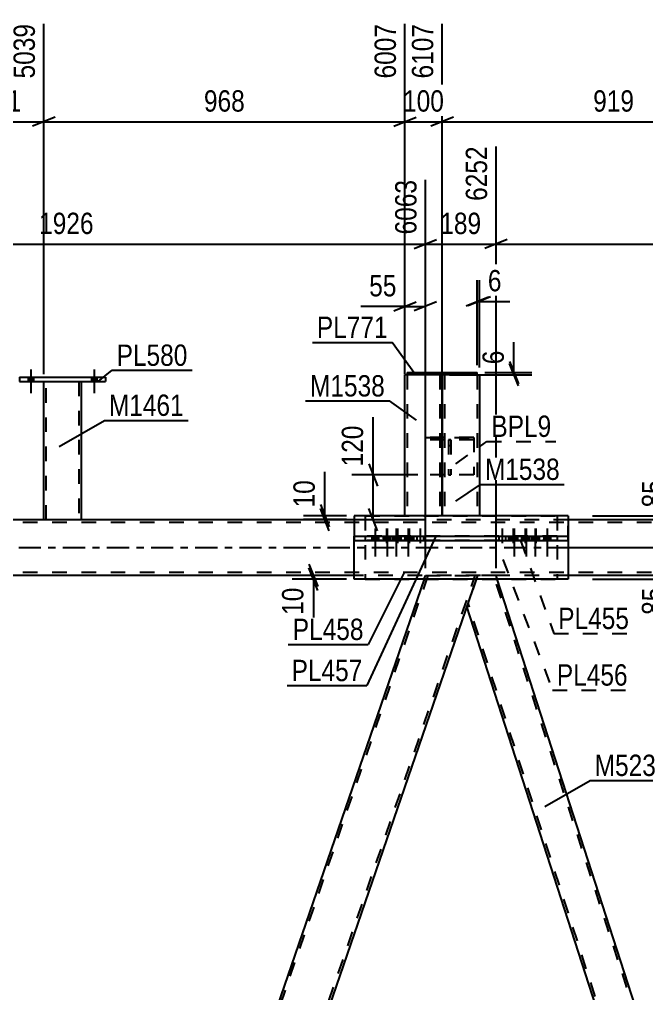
# Model space of a CAD drawing. Header units: millimetres. Extents: x 0 to 1189, y 0 to 841.
# Drawn here: x 403.6 to 487.7, y 550.2 to 680.8 of the extents above; entities that cross this region are included whole.
import ezdxf

# ---------------------------------------------------------------- set-up
doc = ezdxf.new("R2010")
doc.units = ezdxf.units.MM
doc.linetypes.add('DXK_LINE_DOT2', pattern=[3.9198, 1.9599, -1.9599])
doc.linetypes.add('DXK_LINE_DOT3', pattern=[5.9187, 2.979, -0.9799, 0.9799, -0.9799])
doc.styles.add('Arial Narrow', font='ARIALN.TTF', dxfattribs={"height": 0.2})

# ---------------------------------------------------------------- blocks, each defined once
blk = doc.blocks.new('Part-570348649-6272 - 6197')
at = {"color": 7, "linetype": 'DXK_LINE_DOT2'}
for p, q in [((475.7, 611.54), (449.97, 611.54)), ((449.97, 611.54), (449.97, 610.94)), ((456.45, 611.54), (456.45, 610.94)), ((469.21, 610.94), (469.21, 611.54)), ((475.7, 611.54), (475.7, 610.94)), ((475.7, 610.94), (449.97, 610.94))]:
    blk.add_line(p, q, dxfattribs=at)
blk = doc.blocks.new('Part-570348649-6243 - 6197')
at = {"color": 2, "linetype": 'Continuous'}
for p, q in [((477.19, 614.26), (448.47, 614.26)), ((448.47, 614.26), (448.47, 611.54)), ((477.19, 614.26), (477.19, 611.54)), ((448.47, 605.76), (448.47, 610.94)), ((477.19, 610.94), (477.19, 605.76)), ((477.19, 605.76), (448.47, 605.76))]:
    blk.add_line(p, q, dxfattribs=at)
at = {"color": 7, "linetype": 'DXK_LINE_DOT2'}
for p, q in [((448.47, 614.26), (448.47, 610.94)), ((477.19, 610.94), (477.19, 614.26)), ((448.47, 610.94), (448.47, 611.54)), ((477.19, 610.94), (477.19, 611.54))]:
    blk.add_line(p, q, dxfattribs=at)
blk = doc.blocks.new('Part-570348649-6969 - 6197')
at = {"color": 7, "linetype": 'DXK_LINE_DOT2'}
for p, q in [((464.53, 624.75), (458.03, 624.75)), ((458.03, 619.75), (458.03, 624.75)), ((458.03, 624.75), (464.53, 624.75)), ((464.53, 624.75), (464.53, 619.75)), ((464.53, 624.45), (458.03, 624.45)), ((464.53, 624.45), (458.03, 624.45)), ((464.53, 619.75), (458.03, 619.75))]:
    blk.add_line(p, q, dxfattribs=at)
blk = doc.blocks.new('Part-570348649-6317 - 6197')
at = {"color": 7, "linetype": 'DXK_LINE_DOT2'}
for p, q in [((1068.48, 613.34), (154.91, 613.34)), ((477.19, 613.74), (448.47, 613.74)), ((1068.48, 606.64), (154.91, 606.64)), ((477.19, 606.24), (448.47, 606.24))]:
    blk.add_line(p, q, dxfattribs=at)
at = {"color": 2, "linetype": 'Continuous'}
for p, q in [((448.47, 613.74), (371.43, 613.74)), ((554.23, 613.74), (477.19, 613.74)), ((448.47, 606.24), (371.43, 606.24)), ((554.23, 606.24), (477.19, 606.24))]:
    blk.add_line(p, q, dxfattribs=at)
at = {"color": 7, "linetype": 'DXK_LINE_DOT3'}
blk.add_line((154.91, 609.99), (1068.48, 609.99), dxfattribs=at)
blk = doc.blocks.new('Part-570348649-6458 - 6197')
at = {"color": 2, "linetype": 'Continuous'}
for p, q in [((455.58, 633.47), (455.58, 633.17)), ((455.58, 633.47), (464.98, 633.47)), ((460.38, 633.17), (460.19, 633.17)), ((464.98, 633.17), (464.98, 633.47))]:
    blk.add_line(p, q, dxfattribs=at)
at = {"color": 7, "linetype": 'DXK_LINE_DOT2'}
for p, q in [((460.19, 633.17), (455.58, 633.17)), ((464.98, 633.17), (455.58, 633.17)), ((455.58, 633.47), (464.98, 633.47)), ((464.98, 633.17), (460.38, 633.17))]:
    blk.add_line(p, q, dxfattribs=at)
blk = doc.blocks.new('Part-570348649-6274 - 6197')
at = {"color": 7, "linetype": 'DXK_LINE_DOT2'}
for p, q in [((461.13, 624.45), (461.43, 624.45)), ((461.13, 624.45), (461.13, 619.75)), ((461.43, 624.45), (461.13, 624.45)), ((461.13, 623.7), (461.43, 623.7)), ((461.43, 624.45), (461.43, 619.75)), ((461.13, 619.75), (461.43, 619.75))]:
    blk.add_line(p, q, dxfattribs=at)
blk = doc.blocks.new('Part-570348649-6357 - 6197')
at = {"color": 7, "linetype": 'DXK_LINE_DOT2'}
for p, q in [((465.02, 606.24), (463.6, 602.09)), ((467.51, 606.24), (465.02, 606.24)), ((513.98, 461.47), (467.19, 606.24)), ((467.67, 605.76), (467.51, 606.24)), ((510.95, 456.53), (463.76, 602.56))]:
    blk.add_line(p, q, dxfattribs=at)
at = {"color": 2, "linetype": 'Continuous'}
for p, q in [((514.14, 461.94), (467.67, 605.76)), ((510.47, 457.03), (463.6, 602.09))]:
    blk.add_line(p, q, dxfattribs=at)
blk = doc.blocks.new('Part-570348649-6362 - 6197')
at = {"color": 7, "linetype": 'DXK_LINE_DOT2'}
for p, q in [((458.36, 606.24), (406.83, 456.52)), ((413.18, 456.52), (464.71, 606.24)), ((457.88, 605.76), (458.04, 606.24)), ((458.04, 606.24), (465.02, 606.24)), ((465.02, 606.24), (464.86, 605.76))]:
    blk.add_line(p, q, dxfattribs=at)
at = {"color": 2, "linetype": 'Continuous'}
for p, q in [((457.88, 605.76), (406.69, 457.02)), ((464.86, 605.76), (413.67, 457.02))]:
    blk.add_line(p, q, dxfattribs=at)
blk = doc.blocks.new('Part-570348649-6453 - 6197')
at = {"color": 2, "linetype": 'Continuous'}
for p, q in [((455.28, 614.26), (455.28, 633.17)), ((460.19, 633.17), (455.28, 633.17)), ((460.28, 633.17), (460.28, 614.26))]:
    blk.add_line(p, q, dxfattribs=at)
at = {"color": 7, "linetype": 'DXK_LINE_DOT2'}
for p, q in [((455.58, 633.17), (455.58, 614.26)), ((459.96, 633.17), (459.98, 633.17)), ((459.98, 633.17), (459.98, 614.26)), ((460.24, 633.17), (460.19, 633.17)), ((460.24, 633.17), (460.19, 633.17)), ((460.28, 633.17), (460.24, 633.17)), ((460.24, 633.17), (460.28, 633.17)), ((460.28, 614.26), (455.28, 614.26))]:
    blk.add_line(p, q, dxfattribs=at)
blk = doc.blocks.new('Part-570348649-6580 - 6197')
at = {"color": 2, "linetype": 'Continuous'}
for p, q in [((448.47, 611.54), (477.19, 611.54)), ((448.47, 611.54), (448.47, 610.94)), ((454.45, 610.94), (454.45, 611.54)), ((471.2, 611.54), (471.2, 610.94)), ((477.19, 611.54), (477.19, 610.94)), ((448.47, 610.94), (477.19, 610.94))]:
    blk.add_line(p, q, dxfattribs=at)
blk = doc.blocks.new('Bolt-570348649-6661 - 6197')
at = {"linetype": 'Continuous'}
for points in [[(404.77, 632.27), (405.47, 632.27), (405.47, 632.87), (404.77, 632.87)], [(404.77, 632.27), (405.47, 632.27), (405.47, 632.87), (404.77, 632.87)], [(413.27, 632.27), (413.97, 632.27), (413.97, 632.87), (413.27, 632.87)], [(413.27, 632.27), (413.97, 632.27), (413.97, 632.87), (413.27, 632.87)]]:
    blk.add_hatch(color=1, dxfattribs=at).paths.add_polyline_path(points)
at = {"color": 1, "linetype": 'Continuous'}
for p, q in [((405.12, 633.87), (405.12, 630.72)), ((405.12, 633.87), (405.12, 630.72)), ((413.62, 633.87), (413.62, 630.72)), ((413.62, 633.87), (413.62, 630.72)), ((404.77, 632.87), (404.77, 632.27)), ((404.77, 632.87), (404.77, 632.27)), ((405.47, 632.87), (405.47, 632.27)), ((405.47, 632.87), (405.47, 632.27)), ((413.27, 632.87), (413.27, 632.27)), ((413.27, 632.87), (413.27, 632.27)), ((413.97, 632.87), (413.97, 632.27)), ((413.97, 632.87), (413.97, 632.27))]:
    blk.add_line(p, q, dxfattribs=at)
blk = doc.blocks.new('Bolt-570348649-6662 - 6197')
at = {"color": 1, "linetype": 'DXK_LINE_DOT2'}
for p, q in [((452.36, 611.54), (452.36, 610.94)), ((452.81, 612.54), (452.81, 608.79)), ((453.26, 611.54), (453.26, 610.94)), ((453.82, 611.54), (453.82, 610.94)), ((454.27, 612.54), (454.27, 608.79)), ((454.72, 611.54), (454.72, 610.94)), ((455.42, 611.54), (455.42, 610.94)), ((455.87, 612.54), (455.87, 608.79)), ((456.32, 611.54), (456.32, 610.94)), ((456.87, 611.54), (456.87, 610.94)), ((457.32, 612.54), (457.32, 608.79)), ((457.77, 611.54), (457.77, 610.94))]:
    blk.add_line(p, q, dxfattribs=at)
blk = doc.blocks.new('Bolt-570348649-6664 - 6197')
at = {"color": 1, "linetype": 'DXK_LINE_DOT2'}
for p, q in [((467.89, 611.54), (467.89, 610.94)), ((468.34, 612.54), (468.34, 608.79)), ((468.79, 611.54), (468.79, 610.94)), ((469.34, 611.54), (469.34, 610.94)), ((469.79, 612.54), (469.79, 608.79)), ((470.24, 611.54), (470.24, 610.94)), ((470.94, 611.54), (470.94, 610.94)), ((471.39, 612.54), (471.39, 608.79)), ((471.84, 611.54), (471.84, 610.94)), ((472.4, 611.54), (472.4, 610.94)), ((472.85, 612.54), (472.85, 608.79)), ((473.3, 611.54), (473.3, 610.94))]:
    blk.add_line(p, q, dxfattribs=at)
blk = doc.blocks.new('Bolt-570348649-6685 - 6197')
at = {"linetype": 'Continuous'}
for points in [[(451.74, 611.54), (450.84, 611.54), (450.84, 610.94), (451.74, 610.94)], [(453.34, 611.54), (452.44, 611.54), (452.44, 610.94), (453.34, 610.94)], [(454.56, 611.54), (453.66, 611.54), (453.66, 610.94), (454.56, 610.94)], [(456.16, 611.54), (455.26, 611.54), (455.26, 610.94), (456.16, 610.94)]]:
    blk.add_hatch(color=1, dxfattribs=at).paths.add_polyline_path(points)
at = {"color": 1, "linetype": 'Continuous'}
for p, q in [((450.84, 611.54), (450.84, 610.94)), ((451.29, 612.54), (451.29, 608.79)), ((451.74, 611.54), (451.74, 610.94)), ((452.44, 611.54), (452.44, 610.94)), ((452.89, 612.54), (452.89, 608.79)), ((453.34, 611.54), (453.34, 610.94)), ((453.66, 611.54), (453.66, 610.94)), ((454.11, 612.54), (454.11, 608.79)), ((454.56, 611.54), (454.56, 610.94)), ((455.26, 611.54), (455.26, 610.94)), ((455.71, 612.54), (455.71, 608.79)), ((456.16, 611.54), (456.16, 610.94))]:
    blk.add_line(p, q, dxfattribs=at)
blk = doc.blocks.new('Bolt-570348649-6686 - 6197')
at = {"linetype": 'Continuous'}
for points in [[(469.5, 610.94), (470.4, 610.94), (470.4, 611.54), (469.5, 611.54)], [(471.1, 610.94), (472, 610.94), (472, 611.54), (471.1, 611.54)], [(472.32, 610.94), (473.22, 610.94), (473.22, 611.54), (472.32, 611.54)], [(473.92, 610.94), (474.82, 610.94), (474.82, 611.54), (473.92, 611.54)]]:
    blk.add_hatch(color=1, dxfattribs=at).paths.add_polyline_path(points)
at = {"color": 1, "linetype": 'Continuous'}
for p, q in [((469.5, 611.54), (469.5, 610.94)), ((469.95, 612.54), (469.95, 608.79)), ((470.4, 611.54), (470.4, 610.94)), ((471.1, 611.54), (471.1, 610.94)), ((471.55, 612.54), (471.55, 608.79)), ((472, 611.54), (472, 610.94)), ((472.32, 611.54), (472.32, 610.94)), ((472.77, 612.54), (472.77, 608.79)), ((473.22, 611.54), (473.22, 610.94)), ((473.92, 611.54), (473.92, 610.94)), ((474.37, 612.54), (474.37, 608.79)), ((474.82, 611.54), (474.82, 610.94))]:
    blk.add_line(p, q, dxfattribs=at)
blk = doc.blocks.new('Part-570348649-6792 - 6197')
at = {"color": 7, "linetype": 'DXK_LINE_DOT2'}
for p, q in [((449.97, 614.26), (449.97, 605.76)), ((449.97, 614.26), (475.7, 614.26)), ((475.7, 614.26), (475.7, 605.76)), ((449.97, 605.76), (475.7, 605.76))]:
    blk.add_line(p, q, dxfattribs=at)
blk = doc.blocks.new('Part-570348649-6964 - 6197')
at = {"color": 2, "linetype": 'Continuous'}
for p, q in [((460.28, 614.26), (460.28, 633.17)), ((464.68, 633.17), (460.38, 633.17)), ((464.68, 633.17), (465.28, 633.17)), ((465.28, 633.17), (465.28, 614.26))]:
    blk.add_line(p, q, dxfattribs=at)
at = {"color": 7, "linetype": 'DXK_LINE_DOT2'}
for p, q in [((460.33, 633.17), (460.28, 633.17)), ((460.28, 633.17), (460.33, 633.17)), ((460.38, 633.17), (460.33, 633.17)), ((460.33, 633.17), (460.38, 633.17)), ((460.58, 633.17), (460.58, 614.26)), ((464.96, 633.17), (464.8, 633.17)), ((464.98, 633.17), (464.96, 633.17)), ((464.98, 633.17), (464.98, 614.26)), ((465.28, 614.26), (460.28, 614.26))]:
    blk.add_line(p, q, dxfattribs=at)
blk = doc.blocks.new('Part-570348649-6885 - 6197')
at = {"color": 2, "linetype": 'Continuous'}
for p, q in [((406.87, 613.74), (406.87, 632.27)), ((411.87, 632.27), (411.87, 613.74))]:
    blk.add_line(p, q, dxfattribs=at)
at = {"color": 7, "linetype": 'DXK_LINE_DOT2'}
for p, q in [((406.87, 632.27), (411.87, 632.27)), ((407.17, 613.74), (407.17, 632.27)), ((411.57, 632.27), (411.57, 613.74)), ((411.87, 613.74), (406.87, 613.74))]:
    blk.add_line(p, q, dxfattribs=at)
blk = doc.blocks.new('Part-570348649-6890 - 6197')
at = {"color": 2, "linetype": 'Continuous'}
for p, q in [((403.62, 632.87), (403.62, 632.27)), ((403.62, 632.87), (415.12, 632.87)), ((415.12, 632.87), (415.12, 632.27)), ((403.62, 632.27), (415.12, 632.27))]:
    blk.add_line(p, q, dxfattribs=at)
blk = doc.blocks.new('StraightDimension-570348649-39412 - 6197')
at = {"color": 7, "linetype": 'Continuous'}
for p, q in [((406.87, 633.27), (406.87, 680.23)), ((395.34, 624.55), (395.34, 675.73)), ((393.84, 666.52), (396.84, 667.72)), ((408.37, 667.72), (405.37, 666.52)), ((395.34, 667.12), (406.87, 667.12))]:
    blk.add_line(p, q, dxfattribs=at)
at = {"color": 0}
blk.add_wipeout([(404.45, 667.87), (404.45, 672.07), (397.76, 672.07), (397.76, 667.87)], dxfattribs=at)
at = {"color": 3, "style": 'Arial Narrow'}
blk.add_text('231', height=2.863, dxfattribs=at).set_placement((398.36, 668.47))
at = {"color": 0, "linetype": 'Continuous'}
blk.add_wipeout([(406.27, 680.83), (402.07, 680.83), (402.07, 672.32), (406.27, 672.32)], dxfattribs=at)
at = {"color": 3, "linetype": 'Continuous', "style": 'Arial Narrow'}
blk.add_text('5039', height=2.863, rotation=90.0002, dxfattribs=at).set_placement((405.67, 672.92))
blk = doc.blocks.new('StraightDimension-570348649-39931 - 6197')
at = {"color": 7, "linetype": 'Continuous'}
for p, q in [((469.9, 633.47), (469.9, 637.54)), ((469.9, 633.47), (469.9, 637.54)), ((469.3, 634.97), (470.5, 631.97)), ((470.5, 631.67), (469.3, 634.67)), ((461.28, 633.17), (472.3, 633.17)), ((465.99, 633.47), (472.3, 633.47)), ((469.9, 633.17), (469.9, 633.47))]:
    blk.add_line(p, q, dxfattribs=at)
at = {"color": 0}
blk.add_wipeout([(469.15, 637.02), (464.95, 637.02), (464.95, 633.99), (469.15, 633.99)], dxfattribs=at)
at = {"color": 3, "style": 'Arial Narrow'}
blk.add_text('6', height=2.86, rotation=90.0002, dxfattribs=at).set_placement((468.55, 634.59))
blk = doc.blocks.new('StraightDimension-570348649-48987 - 6197')
at = {"color": 7, "linetype": 'Continuous'}
for p, q in [((442.42, 607.76), (443.62, 604.76)), ((447.47, 606.26), (440.17, 606.26)), ((443.62, 604.26), (442.42, 607.26)), ((443.02, 605.76), (443.02, 606.26)), ((447.47, 605.76), (440.17, 605.76)), ((443.02, 605.76), (443.02, 599.85)), ((443.02, 605.76), (443.02, 599.85))]:
    blk.add_line(p, q, dxfattribs=at)
at = {"color": 0}
blk.add_wipeout([(442.27, 605.23), (438.07, 605.23), (438.07, 600.37), (442.27, 600.37)], dxfattribs=at)
at = {"color": 3, "style": 'Arial Narrow'}
blk.add_text('10', height=2.863, rotation=90.0002, dxfattribs=at).set_placement((441.67, 600.97))
blk = doc.blocks.new('StraightDimension-570348649-38594 - 6197')
at = {"color": 7, "linetype": 'Continuous'}
for p, q in [((361.75, 607.24), (361.75, 663.81)), ((458.04, 607.24), (458.04, 659.31)), ((363.25, 651.3), (360.25, 650.1)), ((361.75, 650.7), (458.04, 650.7)), ((456.54, 650.1), (459.54, 651.3))]:
    blk.add_line(p, q, dxfattribs=at)
at = {"color": 0}
blk.add_wipeout([(414.15, 651.45), (414.15, 655.65), (405.64, 655.65), (405.64, 651.45)], dxfattribs=at)
at = {"color": 3, "style": 'Arial Narrow'}
blk.add_text('1926', height=2.863, dxfattribs=at).set_placement((406.24, 652.05))
at = {"color": 0, "linetype": 'Continuous'}
blk.add_wipeout([(457.44, 659.91), (453.24, 659.91), (453.24, 651.4), (457.44, 651.4)], dxfattribs=at)
at = {"color": 3, "linetype": 'Continuous', "style": 'Arial Narrow'}
blk.add_text('6063', height=2.863, rotation=90.0002, dxfattribs=at).set_placement((456.84, 652))
blk = doc.blocks.new('StraightDimension-570348649-39911 - 6197')
at = {"color": 7, "linetype": 'Continuous'}
for p, q in [((455.28, 634.17), (455.28, 645.19)), ((458.03, 625.75), (458.03, 645.19)), ((453.78, 641.74), (456.78, 642.94)), ((459.53, 642.94), (456.53, 641.74)), ((455.28, 642.34), (449.38, 642.34)), ((455.28, 642.34), (449.38, 642.34)), ((455.28, 642.34), (458.03, 642.34))]:
    blk.add_line(p, q, dxfattribs=at)
at = {"color": 0}
blk.add_wipeout([(454.76, 643.09), (454.76, 647.29), (449.9, 647.29), (449.9, 643.09)], dxfattribs=at)
at = {"color": 3, "style": 'Arial Narrow'}
blk.add_text('55', height=2.863, dxfattribs=at).set_placement((450.5, 643.69))
blk = doc.blocks.new('StraightDimension-570348649-48982 - 6197')
at = {"color": 7, "linetype": 'Continuous'}
for p, q in [((490.67, 611.49), (491.87, 608.49)), ((477.33, 609.99), (493.67, 609.99)), ((491.27, 605.76), (491.27, 609.99)), ((491.87, 604.26), (490.67, 607.26)), ((480.45, 605.76), (493.67, 605.76)), ((491.27, 605.76), (491.27, 599.85)), ((491.27, 605.76), (491.27, 599.85))]:
    blk.add_line(p, q, dxfattribs=at)
at = {"color": 0}
blk.add_wipeout([(490.52, 605.23), (486.32, 605.23), (486.32, 600.37), (490.52, 600.37)], dxfattribs=at)
at = {"color": 3, "style": 'Arial Narrow'}
blk.add_text('85', height=2.863, rotation=90.0002, dxfattribs=at).set_placement((489.92, 600.97))
blk = doc.blocks.new('StraightDimension-570348649-67915 - 6197')
at = {"color": 7, "linetype": 'Continuous'}
for p, q in [((451.03, 619.75), (451.03, 627.49)), ((451.03, 619.75), (451.03, 627.49)), ((450.43, 621.25), (451.63, 618.25)), ((457.03, 619.75), (448.18, 619.75)), ((451.03, 613.74), (451.03, 619.75)), ((451.63, 612.24), (450.43, 615.24)), ((458.04, 613.74), (448.18, 613.74))]:
    blk.add_line(p, q, dxfattribs=at)
at = {"color": 0}
blk.add_wipeout([(450.28, 626.96), (446.08, 626.96), (446.08, 620.28), (450.28, 620.28)], dxfattribs=at)
at = {"color": 3, "style": 'Arial Narrow'}
blk.add_text('120', height=2.863, rotation=90.0002, dxfattribs=at).set_placement((449.68, 620.88))
blk = doc.blocks.new('StraightDimension-570348649-38592 - 6197')
at = {"color": 7, "linetype": 'Continuous'}
for p, q in [((467.51, 607.24), (467.51, 663.81)), ((563.8, 607.24), (563.8, 659.31)), ((469.01, 651.3), (466.01, 650.1)), ((467.51, 650.7), (563.8, 650.7)), ((562.3, 650.1), (565.3, 651.3))]:
    blk.add_line(p, q, dxfattribs=at)
at = {"color": 0}
blk.add_wipeout([(519.91, 651.45), (519.91, 655.65), (511.4, 655.65), (511.4, 651.45)], dxfattribs=at)
at = {"color": 3, "style": 'Arial Narrow'}
blk.add_text('1926', height=2.863, dxfattribs=at).set_placement((512, 652.05))
at = {"color": 0, "linetype": 'Continuous'}
blk.add_wipeout([(563.2, 659.91), (559, 659.91), (559, 651.4), (563.2, 651.4)], dxfattribs=at)
at = {"color": 3, "linetype": 'Continuous', "style": 'Arial Narrow'}
blk.add_text('8178', height=2.863, rotation=90.0002, dxfattribs=at).set_placement((562.6, 652))
blk = doc.blocks.new('StraightDimension-570348649-38593 - 6197')
at = {"color": 7, "linetype": 'Continuous'}
for p, q in [((467.51, 607.24), (467.51, 663.81)), ((458.04, 607.24), (458.04, 659.31)), ((456.54, 650.1), (459.54, 651.3)), ((458.04, 650.7), (467.51, 650.7)), ((469.01, 651.3), (466.01, 650.1))]:
    blk.add_line(p, q, dxfattribs=at)
at = {"color": 0}
blk.add_wipeout([(466.12, 651.45), (466.12, 655.65), (459.43, 655.65), (459.43, 651.45)], dxfattribs=at)
at = {"color": 3, "style": 'Arial Narrow'}
blk.add_text('189', height=2.863, dxfattribs=at).set_placement((460.03, 652.05))
at = {"color": 0, "linetype": 'Continuous'}
blk.add_wipeout([(466.91, 664.41), (462.71, 664.41), (462.71, 655.9), (466.91, 655.9)], dxfattribs=at)
at = {"color": 3, "linetype": 'Continuous', "style": 'Arial Narrow'}
blk.add_text('6252', height=2.863, rotation=90.0002, dxfattribs=at).set_placement((466.31, 656.5))
blk = doc.blocks.new('StraightDimension-570348649-39409 - 6197')
at = {"color": 7, "linetype": 'Continuous'}
for p, q in [((460.28, 633.26), (460.28, 680.23)), ((506.25, 633.27), (506.25, 675.73)), ((461.78, 667.72), (458.78, 666.52)), ((504.75, 666.52), (507.75, 667.72)), ((460.28, 667.12), (506.25, 667.12))]:
    blk.add_line(p, q, dxfattribs=at)
at = {"color": 0}
blk.add_wipeout([(486.61, 667.87), (486.61, 672.07), (479.93, 672.07), (479.93, 667.87)], dxfattribs=at)
at = {"color": 3, "style": 'Arial Narrow'}
blk.add_text('919', height=2.863, dxfattribs=at).set_placement((480.53, 668.47))
at = {"color": 0, "linetype": 'Continuous'}
blk.add_wipeout([(505.65, 676.33), (501.45, 676.33), (501.45, 667.82), (505.65, 667.82)], dxfattribs=at)
at = {"color": 3, "linetype": 'Continuous', "style": 'Arial Narrow'}
blk.add_text('7027', height=2.863, rotation=90.0002, dxfattribs=at).set_placement((505.05, 668.42))
blk = doc.blocks.new('StraightDimension-570348649-39410 - 6197')
at = {"color": 7, "linetype": 'Continuous'}
for p, q in [((455.28, 633.26), (455.28, 680.23)), ((460.28, 633.26), (460.28, 680.23)), ((453.78, 666.52), (456.78, 667.72)), ((461.78, 667.72), (458.78, 666.52)), ((455.28, 667.12), (460.28, 667.12))]:
    blk.add_line(p, q, dxfattribs=at)
at = {"color": 0}
blk.add_wipeout([(461.13, 667.87), (461.13, 672.07), (454.44, 672.07), (454.44, 667.87)], dxfattribs=at)
at = {"color": 3, "style": 'Arial Narrow'}
blk.add_text('100', height=2.863, dxfattribs=at).set_placement((455.04, 668.47))
at = {"color": 0, "linetype": 'Continuous'}
blk.add_wipeout([(459.68, 680.83), (455.48, 680.83), (455.48, 672.32), (459.68, 672.32)], dxfattribs=at)
at = {"color": 3, "linetype": 'Continuous', "style": 'Arial Narrow'}
blk.add_text('6107', height=2.863, rotation=90.0002, dxfattribs=at).set_placement((459.08, 672.92))
blk = doc.blocks.new('StraightDimension-570348649-39411 - 6197')
at = {"color": 7, "linetype": 'Continuous'}
for p, q in [((406.87, 633.27), (406.87, 680.23)), ((455.28, 633.26), (455.28, 680.23)), ((408.37, 667.72), (405.37, 666.52)), ((453.78, 666.52), (456.78, 667.72)), ((406.87, 667.12), (455.28, 667.12))]:
    blk.add_line(p, q, dxfattribs=at)
at = {"color": 0}
blk.add_wipeout([(434.42, 667.87), (434.42, 672.07), (427.74, 672.07), (427.74, 667.87)], dxfattribs=at)
at = {"color": 3, "style": 'Arial Narrow'}
blk.add_text('968', height=2.863, dxfattribs=at).set_placement((428.34, 668.47))
at = {"color": 0, "linetype": 'Continuous'}
blk.add_wipeout([(454.68, 680.83), (450.48, 680.83), (450.48, 672.32), (454.68, 672.32)], dxfattribs=at)
at = {"color": 3, "linetype": 'Continuous', "style": 'Arial Narrow'}
blk.add_text('6007', height=2.863, rotation=90.0002, dxfattribs=at).set_placement((454.08, 672.92))
blk = doc.blocks.new('StraightDimension-570348649-39919 - 6197')
at = {"color": 7, "linetype": 'Continuous'}
for p, q in [((464.99, 634.47), (464.99, 645.87)), ((465.28, 634.17), (465.28, 645.87)), ((463.49, 642.42), (466.49, 643.62)), ((466.78, 643.62), (463.78, 642.42)), ((464.99, 643.02), (465.28, 643.02)), ((465.28, 643.02), (469.36, 643.02)), ((465.28, 643.02), (469.36, 643.02))]:
    blk.add_line(p, q, dxfattribs=at)
at = {"color": 0}
blk.add_wipeout([(468.84, 643.77), (468.84, 647.97), (465.81, 647.97), (465.81, 643.77)], dxfattribs=at)
at = {"color": 3, "style": 'Arial Narrow'}
blk.add_text('6', height=2.86, dxfattribs=at).set_placement((466.41, 644.37))
blk = doc.blocks.new('StraightDimension-570348649-48984 - 6197')
at = {"color": 7, "linetype": 'Continuous'}
for p, q in [((491.27, 614.25), (491.27, 620.16)), ((491.27, 614.25), (491.27, 620.16)), ((490.67, 615.75), (491.87, 612.75)), ((480.45, 614.25), (493.67, 614.25)), ((491.27, 609.99), (491.27, 614.25)), ((491.87, 608.49), (490.67, 611.49)), ((477.33, 609.99), (493.67, 609.99))]:
    blk.add_line(p, q, dxfattribs=at)
at = {"color": 0}
blk.add_wipeout([(490.52, 619.63), (486.32, 619.63), (486.32, 614.78), (490.52, 614.78)], dxfattribs=at)
at = {"color": 3, "style": 'Arial Narrow'}
blk.add_text('85', height=2.863, rotation=90.0002, dxfattribs=at).set_placement((489.92, 615.38))
blk = doc.blocks.new('StraightDimension-570348649-48985 - 6197')
at = {"color": 7, "linetype": 'Continuous'}
for p, q in [((444.55, 614.26), (444.55, 620.16)), ((444.55, 614.26), (444.55, 620.16)), ((443.95, 615.76), (445.15, 612.76)), ((447.47, 614.26), (441.7, 614.26)), ((445.15, 612.26), (443.95, 615.26)), ((444.55, 613.76), (444.55, 614.26)), ((447.47, 613.76), (441.7, 613.76))]:
    blk.add_line(p, q, dxfattribs=at)
at = {"color": 0}
blk.add_wipeout([(443.8, 619.64), (439.6, 619.64), (439.6, 614.78), (443.8, 614.78)], dxfattribs=at)
at = {"color": 3, "style": 'Arial Narrow'}
blk.add_text('10', height=2.863, rotation=90.0002, dxfattribs=at).set_placement((443.2, 615.38))
blk = doc.blocks.new('Mark-570348649-27792 - 6197')
at = {"color": 0}
blk.add_wipeout([(426.14, 634.37), (426.14, 637.37), (416.63, 637.37), (416.63, 634.37)], dxfattribs=at)
blk.add_wipeout([(426.14, 634.37), (426.14, 637.37), (416.63, 637.37), (416.63, 634.37)], dxfattribs=at)
at = {"color": 30, "linetype": 'Continuous'}
for p, q in [((414.17, 632.27), (416.03, 633.77)), ((416.03, 633.77), (426.74, 633.77))]:
    blk.add_line(p, q, dxfattribs=at)
at = {"color": 3, "style": 'Arial Narrow'}
blk.add_text('PL580', height=2.863, dxfattribs=at).set_placement((416.63, 634.37))
blk = doc.blocks.new('Mark-570348649-27831 - 6197')
at = {"color": 0}
blk.add_wipeout([(476.06, 619.07), (476.06, 622.07), (466.01, 622.07), (466.01, 619.07)], dxfattribs=at)
blk.add_wipeout([(476.06, 619.07), (476.06, 622.07), (466.01, 622.07), (466.01, 619.07)], dxfattribs=at)
at = {"color": 30, "linetype": 'Continuous'}
for p, q in [((462.13, 616.2), (465.41, 618.47)), ((465.41, 618.47), (476.66, 618.47))]:
    blk.add_line(p, q, dxfattribs=at)
at = {"color": 3, "style": 'Arial Narrow'}
blk.add_text('M1538', height=2.863, dxfattribs=at).set_placement((466.01, 619.07))
blk = doc.blocks.new('Mark-570348649-27714 - 6197')
at = {"color": 0}
blk.add_wipeout([(452.98, 638.12), (452.98, 641.12), (443.48, 641.12), (443.48, 638.12)], dxfattribs=at)
blk.add_wipeout([(452.98, 638.12), (452.98, 641.12), (443.48, 641.12), (443.48, 638.12)], dxfattribs=at)
at = {"color": 30, "linetype": 'Continuous'}
for p in [(442.88, 637.52), (456.6, 633.28)]:
    blk.add_line(p, (453.58, 637.52), dxfattribs=at)
at = {"color": 3, "style": 'Arial Narrow'}
blk.add_text('PL771', height=2.863, dxfattribs=at).set_placement((443.48, 638.12))
blk = doc.blocks.new('Mark-570348649-39183 - 6197')
at = {"color": 0}
blk.add_wipeout([(485.34, 599.07), (485.34, 602.07), (475.84, 602.07), (475.84, 599.07)], dxfattribs=at)
blk.add_wipeout([(485.34, 599.07), (485.34, 602.07), (475.84, 602.07), (475.84, 599.07)], dxfattribs=at)
at = {"color": 30, "linetype": 'DXK_LINE_DOT2'}
for p, q in [((470.8, 610.94), (475.24, 598.47)), ((475.24, 598.47), (485.94, 598.47))]:
    blk.add_line(p, q, dxfattribs=at)
at = {"color": 3, "style": 'Arial Narrow'}
blk.add_text('PL455', height=2.863, dxfattribs=at).set_placement((475.84, 599.07))
blk = doc.blocks.new('Mark-570348649-39180 - 6197')
at = {"color": 0}
blk.add_wipeout([(449.75, 597.6), (449.75, 600.6), (440.25, 600.6), (440.25, 597.6)], dxfattribs=at)
blk.add_wipeout([(449.75, 597.6), (449.75, 600.6), (440.25, 600.6), (440.25, 597.6)], dxfattribs=at)
at = {"color": 30, "linetype": 'Continuous'}
for p in [(455.13, 606.58), (439.65, 597)]:
    blk.add_line(p, (450.35, 597), dxfattribs=at)
at = {"color": 3, "style": 'Arial Narrow'}
blk.add_text('PL458', height=2.863, dxfattribs=at).set_placement((440.25, 597.6))
blk = doc.blocks.new('Mark-570348649-27711 - 6197')
at = {"color": 0}
blk.add_wipeout([(452.61, 630.26), (452.61, 633.26), (442.56, 633.26), (442.56, 630.26)], dxfattribs=at)
blk.add_wipeout([(452.61, 630.26), (452.61, 633.26), (442.56, 633.26), (442.56, 630.26)], dxfattribs=at)
at = {"color": 30, "linetype": 'Continuous'}
for p in [(441.96, 629.66), (456.82, 627.1)]:
    blk.add_line(p, (453.21, 629.66), dxfattribs=at)
at = {"color": 3, "style": 'Arial Narrow'}
blk.add_text('M1538', height=2.863, dxfattribs=at).set_placement((442.56, 630.26))
blk = doc.blocks.new('Mark-570348649-27423 - 6197')
at = {"color": 0}
blk.add_wipeout([(488.95, 579.36), (488.95, 582.36), (480.73, 582.36), (480.73, 579.36)], dxfattribs=at)
blk.add_wipeout([(488.95, 579.36), (488.95, 582.36), (480.73, 582.36), (480.73, 579.36)], dxfattribs=at)
at = {"color": 30, "linetype": 'Continuous'}
for p, q in [((474.06, 575.26), (480.13, 578.76)), ((480.13, 578.76), (489.55, 578.76))]:
    blk.add_line(p, q, dxfattribs=at)
at = {"color": 3, "style": 'Arial Narrow'}
blk.add_text('M523', height=2.863, dxfattribs=at).set_placement((480.73, 579.36))
blk = doc.blocks.new('Mark-570348649-39189 - 6197')
at = {"color": 0}
blk.add_wipeout([(485.16, 591.48), (485.16, 594.48), (475.66, 594.48), (475.66, 591.48)], dxfattribs=at)
blk.add_wipeout([(485.16, 591.48), (485.16, 594.48), (475.66, 594.48), (475.66, 591.48)], dxfattribs=at)
at = {"color": 30, "linetype": 'DXK_LINE_DOT2'}
for p, q in [((468.43, 608.38), (475.06, 590.88)), ((475.06, 590.88), (485.76, 590.88))]:
    blk.add_line(p, q, dxfattribs=at)
at = {"color": 3, "style": 'Arial Narrow'}
blk.add_text('PL456', height=2.863, dxfattribs=at).set_placement((475.66, 591.48))
blk = doc.blocks.new('Mark-570348649-39186 - 6197')
at = {"color": 0}
blk.add_wipeout([(449.59, 592.08), (449.59, 595.08), (440.09, 595.08), (440.09, 592.08)], dxfattribs=at)
blk.add_wipeout([(449.59, 592.08), (449.59, 595.08), (440.09, 595.08), (440.09, 592.08)], dxfattribs=at)
at = {"color": 30, "linetype": 'Continuous'}
for p in [(459.42, 611.54), (439.49, 591.48)]:
    blk.add_line(p, (450.19, 591.48), dxfattribs=at)
at = {"color": 3, "style": 'Arial Narrow'}
blk.add_text('PL457', height=2.863, dxfattribs=at).set_placement((440.09, 592.08))
blk = doc.blocks.new('Mark-570348649-27789 - 6197')
at = {"color": 0}
blk.add_wipeout([(425.64, 627.66), (425.64, 630.66), (415.59, 630.66), (415.59, 627.66)], dxfattribs=at)
blk.add_wipeout([(425.64, 627.66), (425.64, 630.66), (415.59, 630.66), (415.59, 627.66)], dxfattribs=at)
at = {"color": 30, "linetype": 'Continuous'}
for p, q in [((408.93, 623.56), (414.99, 627.06)), ((414.99, 627.06), (426.24, 627.06))]:
    blk.add_line(p, q, dxfattribs=at)
at = {"color": 3, "style": 'Arial Narrow'}
blk.add_text('M1461', height=2.863, dxfattribs=at).set_placement((415.59, 627.66))
blk = doc.blocks.new('Mark-570348649-27834 - 6197')
at = {"color": 0}
blk.add_wipeout([(474.92, 624.84), (474.92, 627.84), (466.88, 627.84), (466.88, 624.84)], dxfattribs=at)
blk.add_wipeout([(474.92, 624.84), (474.92, 627.84), (466.88, 627.84), (466.88, 624.84)], dxfattribs=at)
at = {"color": 30, "linetype": 'DXK_LINE_DOT2'}
for p, q in [((462.11, 621.24), (466.28, 624.24)), ((466.28, 624.24), (475.52, 624.24))]:
    blk.add_line(p, q, dxfattribs=at)
at = {"color": 3, "style": 'Arial Narrow'}
blk.add_text('BPL9', height=2.863, dxfattribs=at).set_placement((466.88, 624.84))

msp = doc.modelspace()

# ---------------------------------------------------------------- block references
for name in ['Bolt-570348649-6661 - 6197', 'Part-570348649-6890 - 6197', 'Part-570348649-6453 - 6197', 'Part-570348649-6458 - 6197', 'Part-570348649-6964 - 6197', 'Part-570348649-6885 - 6197', 'Part-570348649-6969 - 6197', 'Part-570348649-6274 - 6197', 'Part-570348649-6243 - 6197', 'Part-570348649-6792 - 6197', 'Part-570348649-6317 - 6197', 'Part-570348649-6580 - 6197', 'Part-570348649-6272 - 6197', 'Bolt-570348649-6685 - 6197', 'Bolt-570348649-6662 - 6197', 'Bolt-570348649-6664 - 6197', 'Bolt-570348649-6686 - 6197', 'Part-570348649-6362 - 6197', 'Part-570348649-6357 - 6197']:
    msp.add_blockref(name, (0, 0))

# ---------------------------------------------------------------- next in the draw order: block references
for name in ['StraightDimension-570348649-39412 - 6197', 'StraightDimension-570348649-39931 - 6197', 'StraightDimension-570348649-48982 - 6197', 'StraightDimension-570348649-48987 - 6197', 'Mark-570348649-27423 - 6197']:
    msp.add_blockref(name, (0, 0))

# ---------------------------------------------------------------- next in the draw order: block references
for name in ['StraightDimension-570348649-38594 - 6197', 'StraightDimension-570348649-38592 - 6197', 'Mark-570348649-39180 - 6197']:
    msp.add_blockref(name, (0, 0))

# ---------------------------------------------------------------- next in the draw order: block references
for name in ['StraightDimension-570348649-39911 - 6197', 'Mark-570348649-27789 - 6197', 'StraightDimension-570348649-48984 - 6197']:
    msp.add_blockref(name, (0, 0))

# ---------------------------------------------------------------- next in the draw order: block references
for name in ['StraightDimension-570348649-67915 - 6197', 'Mark-570348649-39183 - 6197']:
    msp.add_blockref(name, (0, 0))

# ---------------------------------------------------------------- next in the draw order: block references
for name in ['StraightDimension-570348649-38593 - 6197', 'StraightDimension-570348649-48985 - 6197']:
    msp.add_blockref(name, (0, 0))

# ---------------------------------------------------------------- next in the draw order: block references
for name in ['StraightDimension-570348649-39409 - 6197', 'Mark-570348649-27831 - 6197', 'Mark-570348649-39186 - 6197', 'Mark-570348649-39189 - 6197']:
    msp.add_blockref(name, (0, 0))

# ---------------------------------------------------------------- next in the draw order: block references
for name in ['StraightDimension-570348649-39410 - 6197', 'StraightDimension-570348649-39919 - 6197', 'Mark-570348649-27834 - 6197']:
    msp.add_blockref(name, (0, 0))

# ---------------------------------------------------------------- next in the draw order: block references
msp.add_blockref('StraightDimension-570348649-39411 - 6197', (0, 0))

# ---------------------------------------------------------------- next in the draw order: block references
for name in ['Mark-570348649-27714 - 6197', 'Mark-570348649-27792 - 6197']:
    msp.add_blockref(name, (0, 0))

# ---------------------------------------------------------------- next in the draw order: block references
msp.add_blockref('Mark-570348649-27711 - 6197', (0, 0))

doc.saveas('drawing.dxf')
